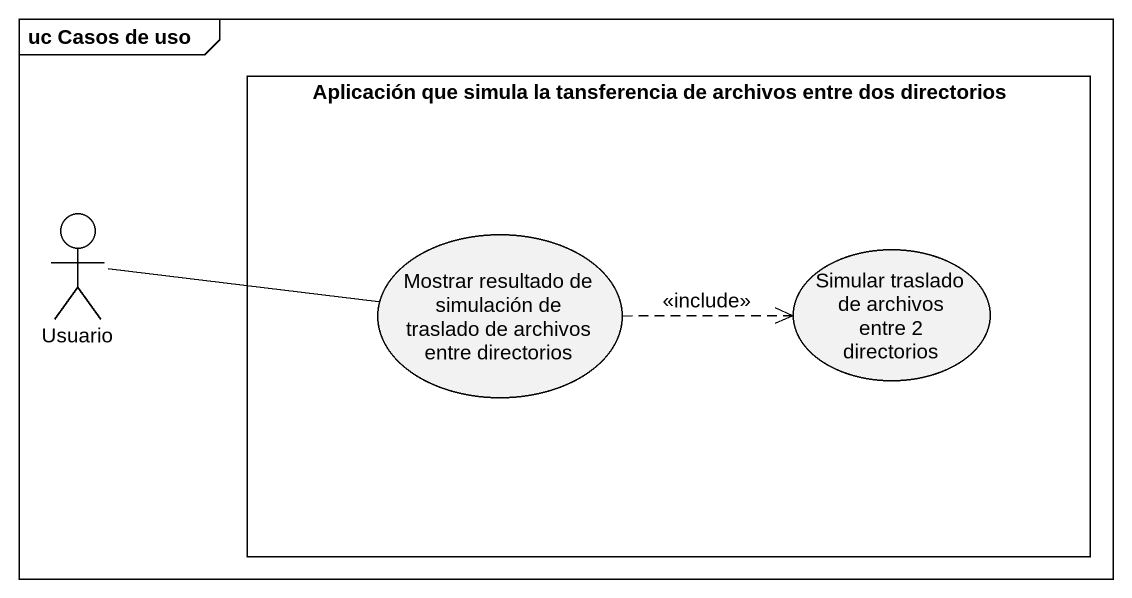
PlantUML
@startuml
mainframe uc Casos de uso
rectangle "Aplicación que simula la tansferencia de archivos entre dos directorios" as Aplicación_que_simula_la {
  usecase "Mostrar resultado de simulación de traslado de archivos entre directorios" as Mostrar_resultado_de
  usecase "Simular traslado de archivos entre 2 directorios" as Simular_traslado_de
}
actor Usuario
Usuario -right- Mostrar_resultado_de
Mostrar_resultado_de .right.> Simular_traslado_de : <<include>>
@enduml
